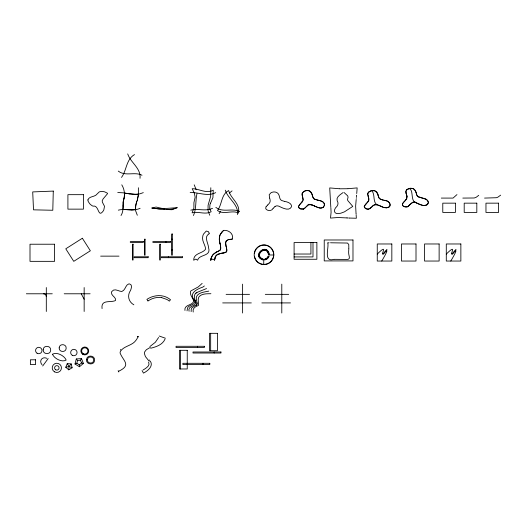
<?xml version="1.0" encoding="UTF-8"?>
<svg xmlns="http://www.w3.org/2000/svg" width="527" height="527" viewBox="0 0 527 527"><rect width="100%" height="100%" fill="white"/><g stroke="black" fill="none" stroke-linecap="round" stroke-linejoin="round"><path stroke-width="0.79" d="M123.153 206.663L123.147 206.05M123.147 206.795L122.91 209.562L125.861 209.608M140.03 178.304C141.111 168.106 130.525 162.705 127.705 153.897M237.598 214.601C238.678 204.404 228.099 199.002 225.279 190.188M124.537 195.036L124.57 193.099L135.064 194.476L139.793 193.87L143.298 192.638M124.53 195.168L124.016 198.429M135.498 207.421L135.551 209.634L131.967 209.957M184.957 310.475C183.877 304.244 192.974 305.66 193.62 301.029C193.047 297.814 189.825 295.285 190.445 291.833A2.806 2.806 0 0 1 190.886 290.904L198.264 286.919L202.157 283.394M187.019 310.864L187.612 307.854A4.17 4.17 0 0 1 188.442 306.707C190.385 304.817 196.452 304.369 194.226 300.364A22.035 22.035 0 0 0 193.943 299.698C188.752 292.972 197.276 288.961 202.711 287.156A19.703 19.703 0 0 0 204.344 285.977M135.498 207.374L136.526 202.368M219.311 238.27L219.357 240.174A16.91 16.91 0 0 0 219.581 241.709L219.858 243.013M348.821 248.592L348.749 244.475L347.477 243.046L330.508 242.776M348.808 248.869L348.663 251.511A16.409 16.409 0 0 0 348.815 254.429L349.151 256.036A11.146 11.146 0 0 1 349.368 257.545L349.105 258.77L348.136 259.297A5.869 5.869 0 0 1 347.313 259.403A15.751 15.751 0 0 1 346.18 259.436L334.283 259.337M68.747 369.822L69.017 366.476L67.265 363.61L71.198 363.926L72.113 367.76L68.747 369.822L65.75 367.26L67.265 363.61M356.726 193.554L357.154 187.902L348.09 188.692M221.946 232.038L220.582 233.916A9.684 9.684 0 0 0 219.785 235.714L219.304 239.304L220.029 243.698M356.588 195.221L356.535 195.853M356.502 196.163L356.463 196.637M123.114 202.118L123.12 205.22M356.371 197.572L356.298 198.356M356.186 199.443L355.646 206.143L356.035 213.33M211.077 258.217L210.846 259.034A15.131 15.131 0 0 0 210.609 260.206L212.783 259.106L214.575 260.075A16.897 16.897 0 0 1 214.713 259.159L214.996 257.94M219.344 237.908L219.568 236.504A9.558 9.558 0 0 1 220.319 234.41L222.835 231.129A15.81 15.81 0 0 1 223.738 230.352C228.613 229.891 233.948 233.79 232.308 239.1L228.461 239.601L226.267 240.931L228.277 239.66L232.308 239.1M135.637 205.668L135.656 210.879L137.323 215.247M214.561 260.206L215.938 255.924A4.519 4.519 0 0 1 216.637 255.16L220.358 253.507M123.246 201.274C125.156 195.84 124.879 189.878 121.783 184.819M303.018 200.201L302.617 196.834L302.992 198.363A4.486 4.229 79.6 0 1 303.137 200.227M210.609 260.206L211.742 256.59A9.341 9.341 0 0 1 214.298 253.447M75.025 363.992L76.296 358.953L81.487 358.61L83.418 363.432L79.425 366.766L75.025 363.992L76.837 363.268L79.294 364.816L79.425 366.766M76.837 363.268L77.548 360.455L76.296 358.953M368.696 200.438L368.314 196.703M123.983 198.56L123.852 199.028M123.733 199.687C122.369 204.891 124.155 210.668 121.026 215.517M123.628 199.792L123.74 199.41M137.191 200.471L138.39 195.201L138.384 187.75M137.435 199.707L138.436 194.107L137.27 194.292M269.172 256.208L267.617 258.704L264.732 260.048M137.336 200.029L136.552 202.289M211.103 258.151L212.908 254.804L215.951 252.374M136.842 201.472L136.124 203.541A14.025 12.483 83.6 0 0 135.663 205.675M268.724 256.353L267.347 258.434L264.897 259.64M268.586 256.313L267.242 258.329L264.864 259.495M268.164 256.194L266.939 258.026L264.765 259.073M193.449 215.517C196.531 208.606 195.313 200.84 196.973 193.607M327.781 242.973C329.177 247.44 323.137 262.604 333.861 259.35M158.62 337.484L155.333 342.28L149.892 346.549M165.037 339.065C162.599 344.803 156.229 346.825 150.689 348.242M210.51 203.211L212.921 197.665L213.27 190.194C206.32 194.061 199.278 188.679 192.19 188.673L194.259 193.007L195.148 197.111L193.916 202.671L193.896 208.152L192.105 212.836C198.389 211.129 205.049 214.957 211.143 211.775L209.706 208.699L209.924 204.786A8.34 7.47 84.2 0 1 210.504 203.205M220.688 211.202L219.094 213.718M381.706 261.043C383.287 258.658 391.442 244.363 383.327 253.928M450.743 261.043C452.324 258.658 460.479 244.363 452.364 253.928M83.418 363.432L81.527 362.958L80.447 360.257L81.487 358.61M121.526 177.421C126.796 170.307 126.058 159.464 134.497 154.589M302.314 201.749L302.57 201.347A4.526 4.368 73.1 0 0 302.847 200.728L299.81 204.456L301.938 202.249M266.03 206.834C263.882 210.299 271.484 212.302 273.058 208.396M195.122 305.779C198.073 305.166 196.828 301.819 196.387 299.843C194.937 292.913 203.956 292.063 208.725 291.135M42.694 365.988L48.168 358.571M406.686 189.951L405.922 191.479L406.133 193.343M266.135 206.683L267.696 205.023M120.367 349.968L120.716 349.526M405.744 200.076L405.988 199.773A4.368 4.091 87.7 0 0 406.969 196.67L406.673 195.306M406.501 190.148L407.648 189.213M65.75 367.26L69.017 366.476L71.198 363.926M383.136 254.152L386.97 249.666C375.224 263.151 391.647 239.825 377.26 254.093M452.173 254.152L456.007 249.666C444.254 263.151 460.684 239.825 446.29 254.093M405.671 200.155L405.362 200.504M221.992 231.985L223.738 230.352M405.27 200.609L404.677 201.215M273.164 208.284L274.982 206.571M410.065 204.548C403.069 211.59 414.024 198.837 415.961 202.697M306.325 206.656L307.241 205.747M410.118 204.489L410.928 203.659A5.435 4.947 -10.4 0 1 412.806 202.269M305.91 207.098L305.1 207.915A5.962 5.678 42.3 0 1 303.559 209.054M371.489 207.269C374.256 202.671 379.769 205.458 383.399 207.394M371.436 207.322L368.327 209.226L369.961 208.613L373.531 205.273L374.881 204.634L377.266 204.753L380.784 206.274M267.749 204.97L268.842 203.83A9.96 9.96 0 0 0 269.086 203.541L269.58 202.836A4.526 4.526 0 0 0 269.89 202.256L269.982 202.012A4.104 4.104 0 0 0 270.107 200.188L270.048 199.628A10.145 10.145 0 0 0 269.989 199.331L269.686 198.178M404.525 201.36L403.735 202.151L404.176 201.703M404.229 201.657L406.64 198.712L406.903 196.433M366.028 203.969L365.534 204.463L367.892 201.979A6.495 6.304 55.6 0 0 368.254 201.446M366.127 203.87L368.63 200.649A4.19 4.064 57.3 0 1 368.281 201.459M219.838 250.259L219.706 250.371A4.288 4.288 0 0 1 219.364 250.621L218.165 251.28M478.727 195.326L476.276 197.217L474.247 197.987L462.811 198.086M500.65 195.142L497.923 197.131A8.465 8.465 0 0 1 496.368 197.717L484.563 198.086M229.462 193.007L232.071 190.879M318.11 207.533C323.203 210.372 327.379 203.264 321.569 201.209M386.97 207.763C392.292 207.328 389.96 200.352 385.277 200.556M456.962 194.601L453.055 198.086L441.303 198.086M206.538 288.559L196.9 292.465A9.638 9.638 0 0 0 196.235 292.92C193.554 294.626 194.147 298.203 195.26 300.673A9.835 9.835 0 0 1 195.748 302.379C195.8 306.721 187.441 305.601 189.081 311.246M389.163 206.841L389.802 206.123A2.589 2.589 0 0 0 390.184 204.957C390.243 201.861 386.673 200.78 384.203 200.286M323.426 206.847L324.072 206.123A2.589 2.589 0 0 0 324.454 204.957C324.553 202.408 321.885 201.143 320.047 200.688M79.294 364.816L81.527 362.958M214.305 253.454L216.637 252.011M219.384 250.608L219.812 250.285A2.76 2.76 0 0 0 220.602 249.093L220.569 245.957L220.793 247.986A3.281 3.281 0 0 1 219.937 250.272M407.154 189.549L409.189 188.62M388.985 206.979L386.535 207.816L383.511 207.434M343.084 192.566C340.58 194.496 335.771 197.019 337.208 200.892C338.453 202.631 338.15 204.858 336.845 206.472C333.479 209.127 333.295 214.542 338.808 213.435A13.116 13.116 0 0 0 340.817 213.204L344.414 211.861L352.774 206.406L347.794 200.583L347.517 199.489L348.077 197.131L347.642 195.807L344.118 192.566M369.302 191.63L367.793 193.725L368.333 196.782M225.833 252.235A3.129 3.129 0 0 1 225.596 252.354A4.078 4.078 0 0 1 225.26 252.492L226.663 251.353L226.781 249.449M219.127 250.773L216.762 251.952M143.127 369.961C145.643 368.399 150.57 365.857 148.614 362.168M118.47 371.344C131.796 365.099 123.265 361.166 120.097 353.044A4.144 4.144 0 0 1 120.426 351.338C123.99 345.745 132.244 345.837 136.012 340.225A12.753 12.753 0 0 0 137.995 336.634M164.78 209.021L156.097 207.058L151.862 208.033L158.996 208.949L177.138 207.678L171.94 209.726L166.934 209.522M369.374 191.545L371.963 190.636L374.875 190.879A4.354 4.321 -3.5 0 1 375.83 191.393L377.826 194.259M303.921 191.387L302.169 193.218L302.386 196.031M216.011 252.341L217.269 251.702M327.893 242.842L329.098 242.769M150.287 347.398L146.335 349.724L144.721 351.825A4.144 4.144 0 0 0 144.398 353.531L145.419 356.588L149.233 361.285M217.335 251.675L217.908 251.405M370.362 191.037L371.99 190.484A4.545 4.433 -7.5 0 1 375.415 191.169L376.673 192.21M218.349 254.146L222.038 253.164M303.512 209.002C306.042 207.493 308.789 202.73 312.616 205.141M215.727 192.638C207.513 196.881 198.705 192.203 190.175 192.526M177.138 207.678C169.035 211.096 160.221 208.883 151.862 208.033M140.11 208.303C133.173 211.683 125.492 208.198 118.331 210.148M212.539 208.303C205.602 211.683 197.915 208.198 190.754 210.148M409.327 188.574C414.018 190.333 409.96 201.762 416.508 202.915M409.519 188.508L412.707 188.528A4.565 4.427 8.3 0 1 415.19 190.59M194.845 305.871L191.993 307.761A4.559 4.559 0 0 0 191.242 309.29L191.143 311.635M410.144 188.31L410.21 188.291A2.391 2.233 -9.1 0 1 410.882 188.271L411.429 188.304M409.631 188.482L408.208 188.923A4.012 4.012 0 0 0 407.628 189.18M220.424 253.494L220.885 253.388M224.41 252.743C225.885 252.38 223.105 253.032 224.344 252.756M221.07 253.349L222.361 253.105M222.104 253.151L223.178 252.973M223.468 252.92L223.889 252.848L223.336 252.947M222.849 253.026L223.237 252.96M386.825 207.783L384.216 207.625L381.779 206.749M137.152 194.305L129.234 193.883M347.807 188.719L339.902 188.791M77.548 360.455L80.447 360.257M131.862 209.957L127.435 209.72M117.745 192.526L123.041 192.803L129.187 193.85M171.664 239.205L172.303 239.205M171.664 249.976L172.303 249.976M294.099 254.027L310.923 254.027L310.923 242.565M268.408 254.989L273.856 254.989A9.855 9.855 0 0 0 259.31 246.076A9.855 9.855 0 0 0 258.862 263.131A9.855 9.855 0 0 0 273.856 254.989M100.631 256.142L118.997 256.142M294.099 256.926L312.992 256.926L312.992 242.565M26.35 293.783L52.265 293.783M64.202 293.783L90.117 293.783M226.103 294.349L249.521 294.349M265.285 294.349L288.697 294.349M222.677 302.913L251.326 302.913M261.853 302.913L290.502 302.913M210.912 293.717C207.058 293.783 202.467 293.473 199.43 296.299A4.466 4.466 0 0 0 198.659 297.478L198.192 299.58L198.521 305.113A1.502 1.502 0 0 1 198.211 305.574C195.392 306.576 192.276 308.308 193.205 312.024M349.856 218.066L356.357 218.244L356.147 214.944M349.585 218.053L349.184 218.04M348.387 218L347.458 217.954M347.188 217.941L346.792 217.915M423.649 205.583L426.89 204.884L428.313 202.717A2.589 2.589 0 0 1 427.937 203.877C426.205 206.189 422.871 205.833 420.506 204.759M346.522 217.901L338.005 217.519L330.515 218.073L331.088 212.355L330.864 207.618M125.966 209.614L127.33 209.713M423.576 205.576L418.893 204.021M312.004 194.022L310.1 191.393A4.354 4.321 -3.5 0 0 309.145 190.879C305.574 189.377 300.146 192.513 302.577 196.69M339.619 188.765L329.711 187.928L330.798 206.986M46.844 358.294C42.213 356.127 38.603 361.015 42.048 364.803M411.515 188.317L413.003 188.633A4.354 4.321 -3.5 0 1 413.958 189.153L415.348 190.695L416.152 192.757M161.743 297.663L166.855 299.441A16.192 16.192 0 0 1 169.345 301.141L170.504 299.738L169.193 298.75A17.694 17.694 0 0 0 163.462 296.167C157.81 294.758 151.704 296.174 146.901 299.356L147.903 300.871M414.723 202.342L414.538 202.309A3.379 3.149 -10.5 0 0 412.872 202.328M262.999 260.002C251.023 256.03 266.557 241.933 269.356 254.231M318.005 200.174L318.367 200.26M421.679 197.888L423.326 198.29M382.556 199.885L384.638 200.392M317.788 200.122L319.461 200.53M284.85 201.492C287.676 201.769 292.314 203.699 291.424 206.9C289.073 211.59 282.222 207.803 279.007 206.255A9.321 9.321 0 0 0 278.394 206.064L277.775 205.925A4.051 4.051 0 0 0 276.629 205.873L276.372 205.919A3.735 3.735 0 0 0 274.989 206.591M421.607 197.869L419.551 197.302M318.585 200.313L318.947 200.405M383.267 200.062L382.055 199.746M284.56 201.426L281.82 200.543A4.96 4.96 0 0 1 281.589 200.425L281.378 200.3A3.445 3.445 0 0 1 280.456 199.45L280.311 199.232A5.856 5.856 0 0 1 279.725 197.77L279.297 196.09A9.749 9.749 0 0 0 279.211 195.8L279.027 195.273A6.726 6.726 0 0 0 278.757 194.654C277.9 192.269 274.468 191.347 272.156 192.276A6.667 6.667 0 0 0 270.983 192.763L269.205 194.733L269.646 198.033M317.616 200.082L315.699 199.549A10.151 9.638 7.4 0 1 315.416 199.456L317.346 200.016M384.776 200.431L385.211 200.537M262.874 259.587C252.044 255.588 266.53 243 268.974 254.284M262.901 259.442C252.4 255.549 266.471 243.355 268.829 254.31M319.23 200.477L319.975 200.668M319.533 200.55L321.496 201.176M423.398 198.31L425.783 199.12M382.483 199.865L381.423 199.549M381.983 199.726L379.809 198.771A3.406 3.287 2.6 0 1 379.078 198.02L377.602 193.64M262.821 258.974C253.54 255.147 266.392 244.528 268.401 254.37M311.898 204.865L314.23 205.879M159.207 336.015L165.379 338.229M137.316 336.397L138.667 336.878M415.994 202.711L418.148 203.659M69.017 366.476L72.113 367.76M416.541 202.928L420.434 204.733M312.682 205.168L315.409 206.446M314.771 199.18L315.172 199.358L314.079 198.771A3.406 3.287 2.6 0 1 313.348 198.02L312.551 196.077M381.706 206.716L380.85 206.307M315.482 206.479L317.893 207.467L315.06 206.281M418.787 203.969L418.221 203.692M314.435 205.978L314.856 206.182M418.596 196.92L418.629 196.933A7.898 7.562 5.2 0 0 419.532 197.348M215.846 207.388C222.914 213.013 232.374 207.73 239.568 211.538M118.279 171.091C125.34 176.716 134.8 171.433 141.994 175.241M425.856 199.153L426.567 199.568M426.633 199.614L427.845 200.879L428.319 202.361L427.614 200.543L426.027 199.246L417.944 196.525A3.406 3.287 2.6 0 1 417.213 195.78L416.501 194.18M133.851 304.81C128.397 301.813 127.06 295.344 130.538 290.41C131.309 288.467 132.587 284.791 129.688 284.007A3.188 3.188 0 0 0 128.792 283.921C125.367 284.903 125.538 290.265 121.803 291.503C118.68 291.49 114.464 287.683 111.77 291.569A2.385 2.385 0 0 0 111.46 292.498C111.085 295.878 116.507 297.241 115.505 300.522C110.644 302.992 100.723 299.013 102.067 308.591M376.588 204.581C372.569 200.965 375.336 194.588 371.798 190.669M149.431 359.981L149.74 360.349M209.746 215.247L208.079 210.879L208.066 205.668A14.025 12.483 83.6 0 1 208.573 203.547L210.662 196.327L210.813 187.75M415.263 190.55L415.52 190.998M150.327 361.14C153.746 366.232 147.58 371.067 143.469 373.103L142.066 370.56M118.12 370.718L118.819 371.97M81.244 293.783L84.155 299.244M194.206 184.819L196.209 189.766M377.839 194.292L378.083 195.201M406.436 194.45L406.152 193.422M378.399 196.531L378.096 195.273M368.274 196.545L368.136 196.07M368.294 196.624L368.584 197.724M406.33 194.074L406.027 192.902M368.103 195.952L368.011 195.596M312.201 194.654L312.379 195.359M416.08 192.474L415.81 191.637A6.601 6.37 28.9 0 0 415.553 190.985M416.475 194.081L416.356 193.593L416.554 194.358A6.923 6.726 -16.9 0 0 416.752 194.931L416.765 194.964A3.972 3.854 -8.4 0 0 418.557 196.986M406.653 195.227L406.482 194.601L406.732 195.537M220.082 243.902L220.181 244.311M416.119 192.632L416.363 193.633L416.277 193.284M308.025 190.464A4.802 4.789 -18.9 0 1 311.694 193.31L312.643 196.426A4.572 4.407 -45 0 0 314.632 199.39M220.497 245.615L219.878 243.085M220.418 245.272L220.53 245.753M226.235 246.768L226.538 248.118M226.149 246.379L226.294 247.038M226.188 246.57L226.03 245.865M226.116 246.254L225.793 244.633L225.925 245.351M226.485 247.861L226.847 250.233A2.418 2.418 0 0 1 225.925 252.361M368.63 197.921L368.742 198.547M226.551 248.184L226.742 249.159M356.068 213.738L356.094 214.186M123.127 205.306L123.147 205.965M281.787 284.145L281.787 313.012M263.75 259.132L263.75 264.58M242.611 284.145L242.611 313.012M214.186 351.996L214.186 353.024M210.662 333.321L210.662 350.732M203.033 363.307L203.033 364.546M197.579 346.292L197.579 347.524M180.478 350.31L180.478 368.972M168.383 256.794L168.383 257.69M165.9 241.623L165.9 242.38M84.155 287.551L84.155 311.483M46.31 287.551L46.31 311.483M196.591 304.942A1.66 1.66 0 0 1 196.347 305.199M196.999 302.827A2.892 2.892 0 0 1 196.696 304.876M195.925 293.17A8.9 8.9 0 0 1 196.9 292.472M195.247 300.68A9.453 9.453 0 0 1 195.774 302.531M193.943 299.698A20.322 20.322 0 0 1 194.298 300.535M147.988 300.989A19.486 19.486 0 0 1 161.756 297.544M43.398 293.783A2.912 2.912 0 0 1 46.31 296.694M406.857 195.504A8.485 7.839 82 0 1 407.035 196.413M405.994 192.52A3.116 3.083 23.5 0 1 406.403 190.082M406.64 189.911A4.256 4.236 0.5 0 1 407.121 189.503M409.901 188.337A3.992 3.926 -3.7 0 1 410.131 188.271M254.455 253.316A9.657 9.657 0 0 1 269.231 246.61A9.657 9.657 0 0 1 269.264 262.835A9.657 9.657 0 0 1 254.462 256.194M214.838 257.894A6.278 6.278 0 0 1 218.283 253.988M376.818 192.078A4.697 4.677 -1 0 1 377.727 193.547M380.474 199.226A4.282 4.104 16.4 0 1 378.426 196.558M381.403 199.608A7.615 7.147 8.2 0 1 380.468 199.246M368.847 198.527A4.598 4.302 80.2 0 1 368.847 200.451M367.694 194.898A3.248 3.208 39.5 0 1 368.94 191.703M369.434 191.828A7.839 7.253 -28.6 0 1 370.461 191.255M303.947 191.433A6.858 6.831 -4.9 0 1 307.999 190.642M312.142 194.364A9.664 9.216 33.9 0 1 312.228 194.647M323.604 207.17A5.981 5.968 -49.6 0 1 318.17 207.414M309.501 204.707A4.934 4.223 0.1 0 1 311.753 205.122M307.234 205.497A4.256 4.091 -9.6 0 1 309.125 204.239M302.221 201.676A7.734 7.114 -85 0 1 301.859 202.17M123.193 202.118A6.047 4.19 -77.5 0 1 123.311 201.288M225.628 243L225.787 244.6L225.655 242.473L226.248 240.958L225.628 243M402.351 204.404C402.542 206.274 404.808 207.137 406.462 206.979C411.067 206.037 401.199 208.567 402.523 203.705C403.834 201.834 403.623 202.098 402.351 204.338M87.897 199.917L88.207 201.472L89.564 203.547A11.245 11.245 0 0 0 90.684 204.667L91.896 205.57A6.535 6.535 0 0 0 93.081 206.149C99.148 204.713 97.798 218.026 102.903 211.419A10.797 10.797 0 0 0 103.826 209.891L104.511 206.288L102.37 202.164L102.205 200.754L103.14 198.883L107.528 193.686A0.79 0.79 0 0 0 107.422 193.205L104.807 191.9A13.788 13.788 0 0 0 103.081 191.564L100.123 191.637A4.295 4.295 0 0 0 99.135 192.019L96.039 195.03A4.183 4.183 0 0 1 95.506 195.418C93.015 196.907 88.892 196.703 87.897 199.917M298.493 206.643L298.928 207.803L300.206 208.784L303.44 209.028L300.845 209.041L298.862 207.717L298.552 206.255L299.784 204.483L298.493 206.571M43.168 349.829C42.753 354.671 50.744 354.974 50.697 350.112C51.106 345.264 43.122 344.968 43.168 349.829M364.223 206.643L365.468 208.527L368.287 209.232L366.166 208.89L364.407 207.421L364.335 206.097L365.514 204.483L364.229 206.571M59.169 347.892C58.734 352.398 66.165 352.761 66.171 348.235C66.606 343.729 59.176 343.367 59.169 347.892M53.28 191.09L52.799 210.26L33.517 209.838L32.707 191.92L53.28 191.09M209.14 233.197L209.094 233.83C203.547 236.807 208.415 243.237 208.547 247.723C211.439 256.761 199.081 254.086 197.632 260.206L195.853 259.106L193.672 260.206C193.659 252.795 202.915 253.645 205.655 249.04C205.201 244.581 201.446 240.615 202.829 235.905A7.846 7.846 0 0 1 203.613 233.948L206.274 231.057L208.409 231.63L209.14 233.197M86.533 359.737C85.947 364.921 94.498 365.481 94.59 360.264C95.176 355.086 86.626 354.526 86.533 359.737M87.429 359.796C86.968 363.828 93.622 364.262 93.694 360.204C94.149 356.18 87.495 355.745 87.429 359.796M238.757 211.189L238.586 213.073C232.17 209.7 224.001 215.141 217.473 210.55C222.249 204.417 220.958 194.529 228.672 190.537C230.49 198.185 239.232 202.757 238.757 211.189M52.502 354.256C54.268 358.643 62.067 362.688 66.165 360.033C64.399 355.653 56.6 351.608 52.502 354.256M82.37 238.244L65.776 248.81L73.754 261.346L90.354 250.78L82.37 238.244M83.411 194.667L67.911 194.667L67.911 209.14L83.411 209.14L83.411 194.667M455.394 203.158L442.779 203.158L442.779 212.427L455.394 212.427L455.394 203.158M476.816 203.158L464.201 203.158L464.201 212.427L476.816 212.427L476.816 203.158M498.582 203.158L485.966 203.158L485.966 212.427L498.582 212.427L498.582 203.158M172.303 234.014L171.664 234.014L171.664 255.167L172.303 255.167L172.303 234.014M145.077 239.205L144.438 239.205L144.438 255.167L145.077 255.167L145.077 239.205M352.985 239.983L324.23 239.983L324.23 260.911L352.985 260.911L352.985 239.983M143.351 241.623L130.307 241.623L130.307 242.38L143.351 242.38L143.351 241.623M170.57 241.623L152.863 241.623L152.863 242.38L170.57 242.38L170.57 241.623M316.879 242.565L294.099 242.565L294.099 259.271L316.879 259.271L316.879 242.565M391.831 243.975L377.26 243.975L377.26 261.043L391.831 261.043L391.831 243.975M416.007 243.975L401.436 243.975L401.436 261.043L416.007 261.043L416.007 243.975M439.129 243.975L424.558 243.975L424.558 261.043L439.129 261.043L439.129 243.975M460.861 243.975L446.29 243.975L446.29 261.043L460.861 261.043L460.861 243.975M54.584 244.225L30.006 244.225L30.006 261.346L54.584 261.346L54.584 244.225M133.1 244.232L132.422 244.232L132.422 259.995L133.1 259.995L133.1 244.232M160.327 244.232L159.648 244.232L159.648 259.995L160.327 259.995L160.327 244.232M148.199 256.794L134.161 256.794L134.161 257.69L148.199 257.69L148.199 256.794M182.421 256.794L161.387 256.794L161.387 257.69L182.421 257.69L182.421 256.794M217.434 333.321L209.469 333.321L209.469 350.732L217.434 350.732L217.434 333.321M204.344 346.292L176.058 346.292L176.058 347.524L204.344 347.524L204.344 346.292M187.243 350.31L179.43 350.31L179.43 368.972L187.243 368.972L187.243 350.31M220.951 351.996L192.994 351.996L192.994 353.024L220.951 353.024L220.951 351.996M35.599 359.796L30.388 359.796L30.388 364.532L35.599 364.532L35.599 359.796M209.799 363.307L182.895 363.307L182.895 364.546L209.799 364.546L209.799 363.307M82.739 354.302A3.933 3.933 0 0 0 88.727 351.054A3.933 3.933 0 0 0 82.923 347.491A3.933 3.933 0 0 0 82.739 354.302M83.141 353.643A3.162 3.162 0 0 0 87.956 351.035A3.162 3.162 0 0 0 83.292 348.169A3.162 3.162 0 0 0 83.141 353.643M54.525 371.864A4.618 4.618 0 0 0 61.448 367.866A4.618 4.618 0 0 0 54.525 363.867A4.618 4.618 0 0 0 54.525 371.864M55.717 369.802A2.233 2.233 0 0 0 59.064 367.866A2.233 2.233 0 0 0 55.717 365.936A2.233 2.233 0 0 0 55.717 369.802M72.245 355.29A3.202 3.202 0 0 0 77.067 352.556A3.202 3.202 0 0 0 72.291 349.744A3.202 3.202 0 0 0 72.245 355.29M37.048 353.215A3.215 3.215 0 0 0 41.989 350.646A3.215 3.215 0 0 0 37.292 347.655A3.215 3.215 0 0 0 37.048 353.215"/></g></svg>
